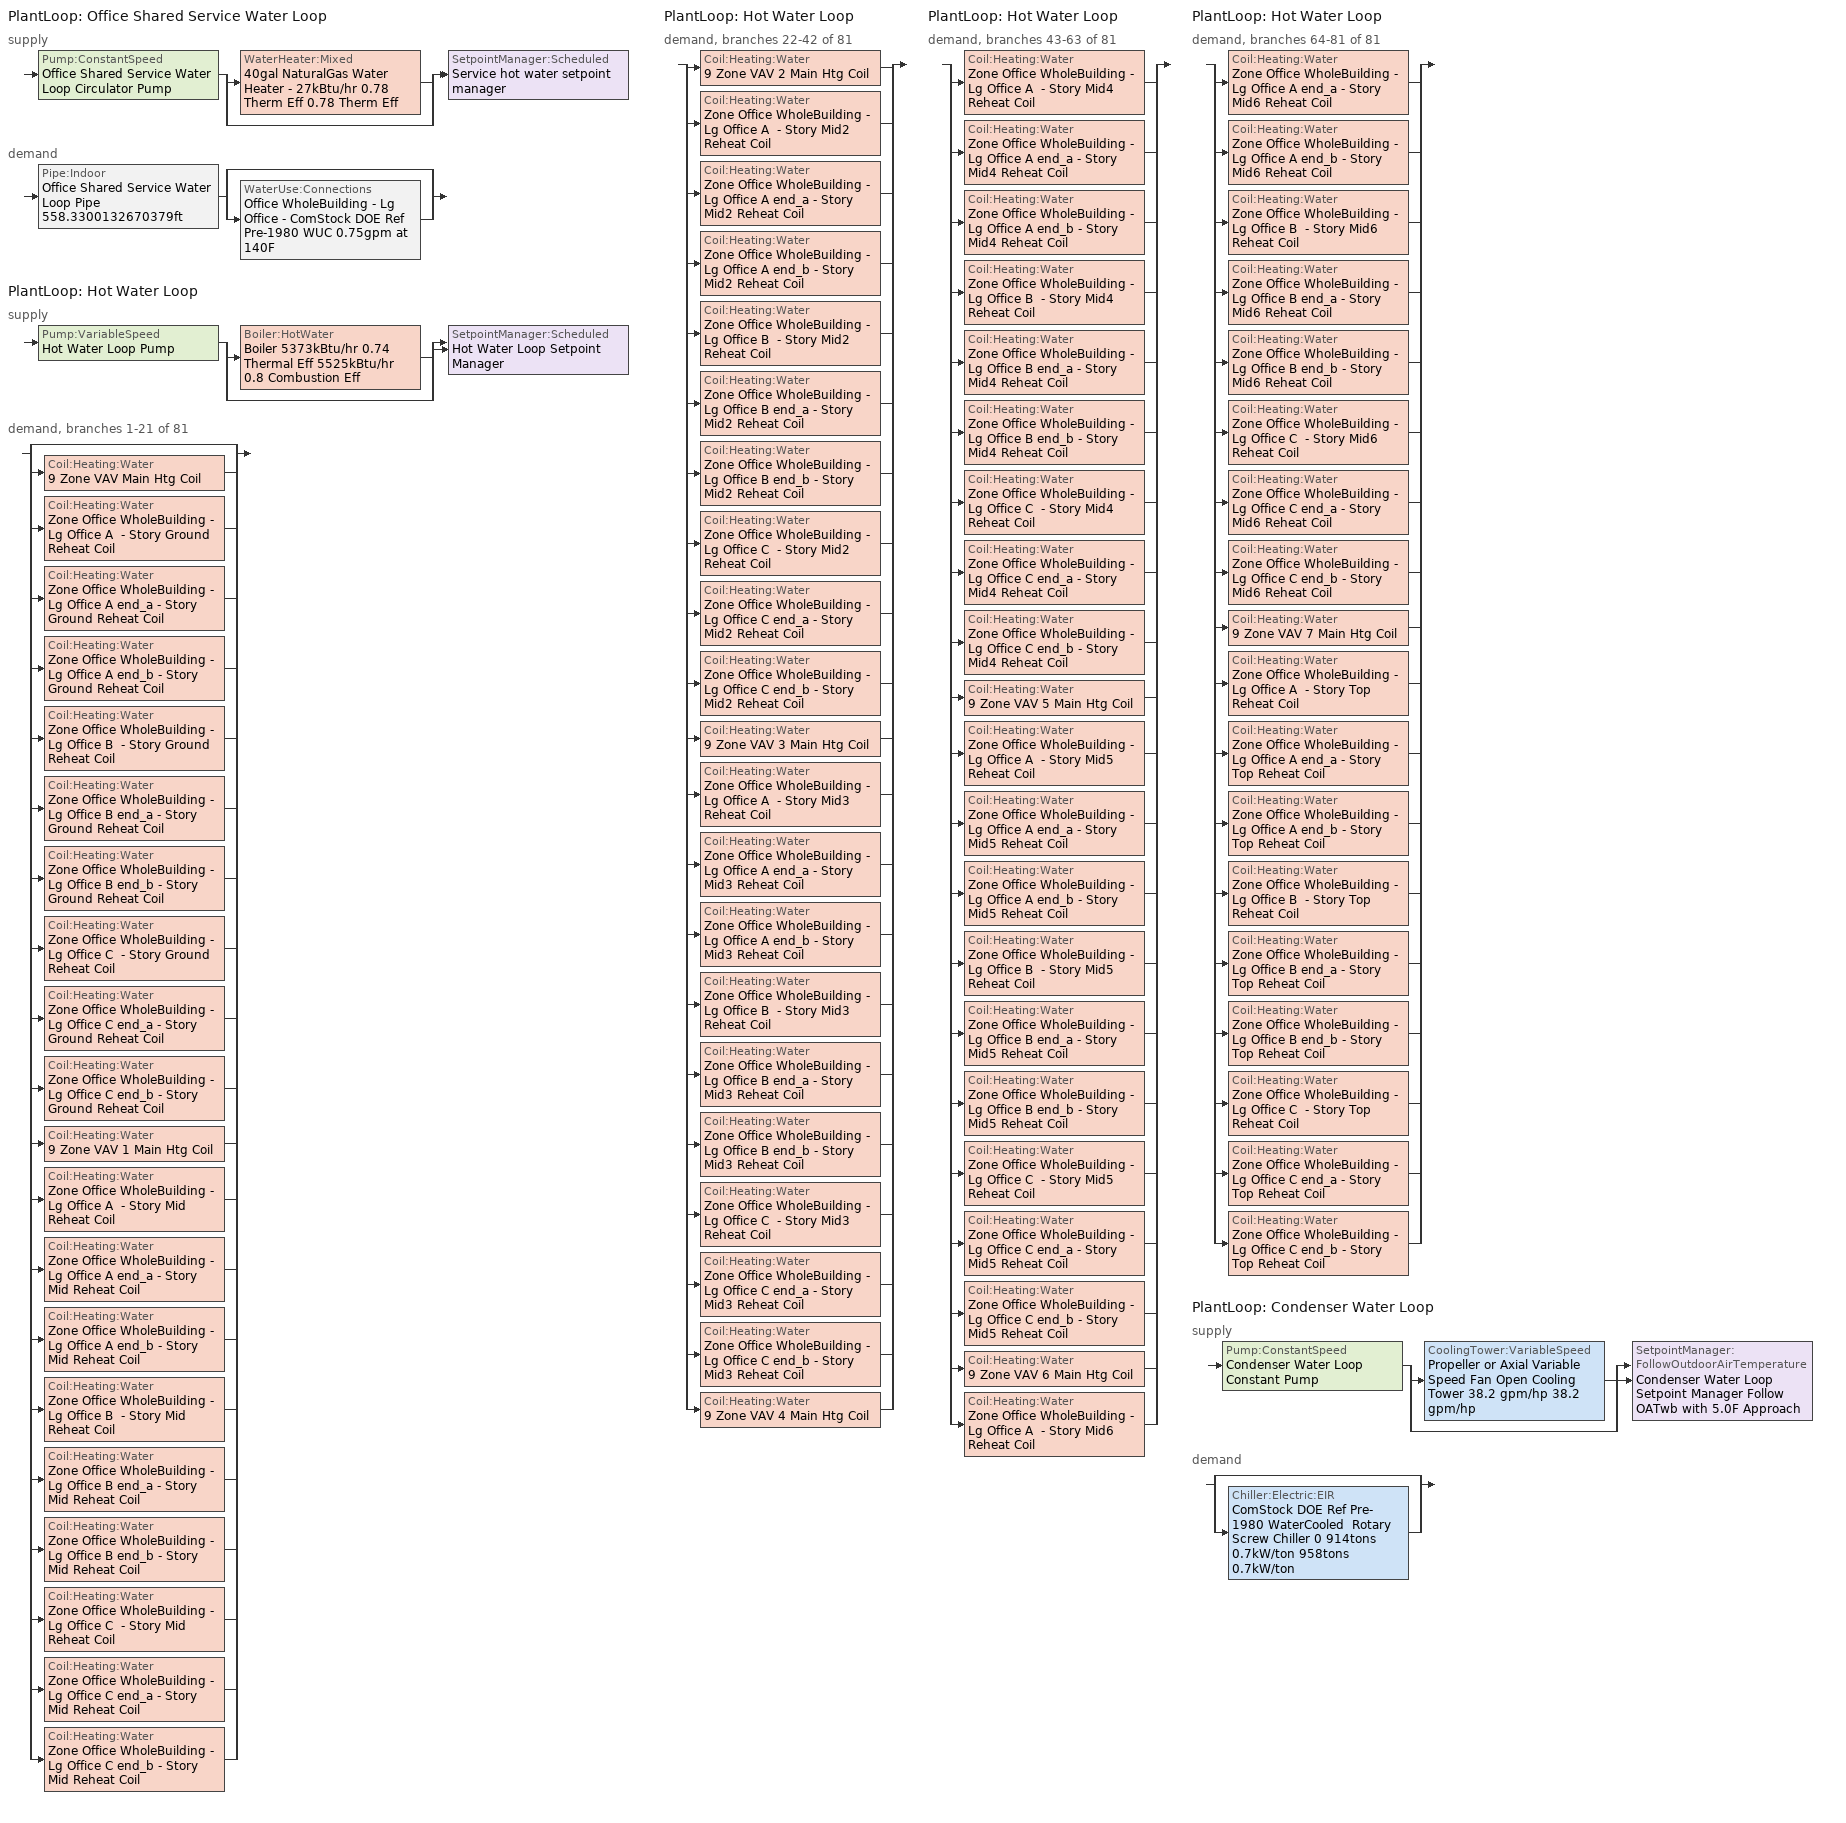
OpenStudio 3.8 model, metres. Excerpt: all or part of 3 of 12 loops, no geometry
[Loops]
PlantLoop 'Office Shared Service Water Loop'
 supply: Pump:ConstantSpeed 'Office Shared Service Water Loop Circulator Pump' > split
  | WaterHeater:Mixed '40gal NaturalGas Water Heater - 27kBtu/hr 0.78 Therm Eff 0.78 Therm Eff'
  | bypass
  join > SetpointManager:Scheduled 'Service hot water setpoint manager'
 demand: Pipe:Indoor 'Office Shared Service Water Loop Pipe 558.3300132670379ft' > split
  | bypass
  | WaterUse:Connections 'Office WholeBuilding - Lg Office - ComStock DOE Ref Pre-1980 WUC 0.75gpm at 140F'
PlantLoop 'Hot Water Loop'
 supply: Pump:VariableSpeed 'Hot Water Loop Pump' > split
  | Boiler:HotWater 'Boiler 5373kBtu/hr 0.74 Thermal Eff 5525kBtu/hr 0.8 Combustion Eff'
  | bypass
  join > SetpointManager:Scheduled 'Hot Water Loop Setpoint Manager'
 demand, branches 1-21 of 81: split
  | bypass
  | Coil:Heating:Water '9 Zone VAV Main Htg Coil'
  | Coil:Heating:Water 'Zone Office WholeBuilding - Lg Office A  - Story Ground Reheat Coil'
  | Coil:Heating:Water 'Zone Office WholeBuilding - Lg Office A end_a - Story Ground Reheat Coil'
  | Coil:Heating:Water 'Zone Office WholeBuilding - Lg Office A end_b - Story Ground Reheat Coil'
  | Coil:Heating:Water 'Zone Office WholeBuilding - Lg Office B  - Story Ground Reheat Coil'
  | Coil:Heating:Water 'Zone Office WholeBuilding - Lg Office B end_a - Story Ground Reheat Coil'
  | Coil:Heating:Water 'Zone Office WholeBuilding - Lg Office B end_b - Story Ground Reheat Coil'
  | Coil:Heating:Water 'Zone Office WholeBuilding - Lg Office C  - Story Ground Reheat Coil'
  | Coil:Heating:Water 'Zone Office WholeBuilding - Lg Office C end_a - Story Ground Reheat Coil'
  | Coil:Heating:Water 'Zone Office WholeBuilding - Lg Office C end_b - Story Ground Reheat Coil'
  | Coil:Heating:Water '9 Zone VAV 1 Main Htg Coil'
  | Coil:Heating:Water 'Zone Office WholeBuilding - Lg Office A  - Story Mid Reheat Coil'
  | Coil:Heating:Water 'Zone Office WholeBuilding - Lg Office A end_a - Story Mid Reheat Coil'
  | Coil:Heating:Water 'Zone Office WholeBuilding - Lg Office A end_b - Story Mid Reheat Coil'
  | Coil:Heating:Water 'Zone Office WholeBuilding - Lg Office B  - Story Mid Reheat Coil'
  | Coil:Heating:Water 'Zone Office WholeBuilding - Lg Office B end_a - Story Mid Reheat Coil'
  | Coil:Heating:Water 'Zone Office WholeBuilding - Lg Office B end_b - Story Mid Reheat Coil'
  | Coil:Heating:Water 'Zone Office WholeBuilding - Lg Office C  - Story Mid Reheat Coil'
  | Coil:Heating:Water 'Zone Office WholeBuilding - Lg Office C end_a - Story Mid Reheat Coil'
  | Coil:Heating:Water 'Zone Office WholeBuilding - Lg Office C end_b - Story Mid Reheat Coil'
PlantLoop 'Hot Water Loop'
 demand, branches 22-42 of 81: split
  | Coil:Heating:Water '9 Zone VAV 2 Main Htg Coil'
  | Coil:Heating:Water 'Zone Office WholeBuilding - Lg Office A  - Story Mid2 Reheat Coil'
  | Coil:Heating:Water 'Zone Office WholeBuilding - Lg Office A end_a - Story Mid2 Reheat Coil'
  | Coil:Heating:Water 'Zone Office WholeBuilding - Lg Office A end_b - Story Mid2 Reheat Coil'
  | Coil:Heating:Water 'Zone Office WholeBuilding - Lg Office B  - Story Mid2 Reheat Coil'
  | Coil:Heating:Water 'Zone Office WholeBuilding - Lg Office B end_a - Story Mid2 Reheat Coil'
  | Coil:Heating:Water 'Zone Office WholeBuilding - Lg Office B end_b - Story Mid2 Reheat Coil'
  | Coil:Heating:Water 'Zone Office WholeBuilding - Lg Office C  - Story Mid2 Reheat Coil'
  | Coil:Heating:Water 'Zone Office WholeBuilding - Lg Office C end_a - Story Mid2 Reheat Coil'
  | Coil:Heating:Water 'Zone Office WholeBuilding - Lg Office C end_b - Story Mid2 Reheat Coil'
  | Coil:Heating:Water '9 Zone VAV 3 Main Htg Coil'
  | Coil:Heating:Water 'Zone Office WholeBuilding - Lg Office A  - Story Mid3 Reheat Coil'
  | Coil:Heating:Water 'Zone Office WholeBuilding - Lg Office A end_a - Story Mid3 Reheat Coil'
  | Coil:Heating:Water 'Zone Office WholeBuilding - Lg Office A end_b - Story Mid3 Reheat Coil'
  | Coil:Heating:Water 'Zone Office WholeBuilding - Lg Office B  - Story Mid3 Reheat Coil'
  | Coil:Heating:Water 'Zone Office WholeBuilding - Lg Office B end_a - Story Mid3 Reheat Coil'
  | Coil:Heating:Water 'Zone Office WholeBuilding - Lg Office B end_b - Story Mid3 Reheat Coil'
  | Coil:Heating:Water 'Zone Office WholeBuilding - Lg Office C  - Story Mid3 Reheat Coil'
  | Coil:Heating:Water 'Zone Office WholeBuilding - Lg Office C end_a - Story Mid3 Reheat Coil'
  | Coil:Heating:Water 'Zone Office WholeBuilding - Lg Office C end_b - Story Mid3 Reheat Coil'
  | Coil:Heating:Water '9 Zone VAV 4 Main Htg Coil'
PlantLoop 'Hot Water Loop'
 demand, branches 43-63 of 81: split
  | Coil:Heating:Water 'Zone Office WholeBuilding - Lg Office A  - Story Mid4 Reheat Coil'
  | Coil:Heating:Water 'Zone Office WholeBuilding - Lg Office A end_a - Story Mid4 Reheat Coil'
  | Coil:Heating:Water 'Zone Office WholeBuilding - Lg Office A end_b - Story Mid4 Reheat Coil'
  | Coil:Heating:Water 'Zone Office WholeBuilding - Lg Office B  - Story Mid4 Reheat Coil'
  | Coil:Heating:Water 'Zone Office WholeBuilding - Lg Office B end_a - Story Mid4 Reheat Coil'
  | Coil:Heating:Water 'Zone Office WholeBuilding - Lg Office B end_b - Story Mid4 Reheat Coil'
  | Coil:Heating:Water 'Zone Office WholeBuilding - Lg Office C  - Story Mid4 Reheat Coil'
  | Coil:Heating:Water 'Zone Office WholeBuilding - Lg Office C end_a - Story Mid4 Reheat Coil'
  | Coil:Heating:Water 'Zone Office WholeBuilding - Lg Office C end_b - Story Mid4 Reheat Coil'
  | Coil:Heating:Water '9 Zone VAV 5 Main Htg Coil'
  | Coil:Heating:Water 'Zone Office WholeBuilding - Lg Office A  - Story Mid5 Reheat Coil'
  | Coil:Heating:Water 'Zone Office WholeBuilding - Lg Office A end_a - Story Mid5 Reheat Coil'
  | Coil:Heating:Water 'Zone Office WholeBuilding - Lg Office A end_b - Story Mid5 Reheat Coil'
  | Coil:Heating:Water 'Zone Office WholeBuilding - Lg Office B  - Story Mid5 Reheat Coil'
  | Coil:Heating:Water 'Zone Office WholeBuilding - Lg Office B end_a - Story Mid5 Reheat Coil'
  | Coil:Heating:Water 'Zone Office WholeBuilding - Lg Office B end_b - Story Mid5 Reheat Coil'
  | Coil:Heating:Water 'Zone Office WholeBuilding - Lg Office C  - Story Mid5 Reheat Coil'
  | Coil:Heating:Water 'Zone Office WholeBuilding - Lg Office C end_a - Story Mid5 Reheat Coil'
  | Coil:Heating:Water 'Zone Office WholeBuilding - Lg Office C end_b - Story Mid5 Reheat Coil'
  | Coil:Heating:Water '9 Zone VAV 6 Main Htg Coil'
  | Coil:Heating:Water 'Zone Office WholeBuilding - Lg Office A  - Story Mid6 Reheat Coil'
PlantLoop 'Hot Water Loop'
 demand, branches 64-81 of 81: split
  | Coil:Heating:Water 'Zone Office WholeBuilding - Lg Office A end_a - Story Mid6 Reheat Coil'
  | Coil:Heating:Water 'Zone Office WholeBuilding - Lg Office A end_b - Story Mid6 Reheat Coil'
  | Coil:Heating:Water 'Zone Office WholeBuilding - Lg Office B  - Story Mid6 Reheat Coil'
  | Coil:Heating:Water 'Zone Office WholeBuilding - Lg Office B end_a - Story Mid6 Reheat Coil'
  | Coil:Heating:Water 'Zone Office WholeBuilding - Lg Office B end_b - Story Mid6 Reheat Coil'
  | Coil:Heating:Water 'Zone Office WholeBuilding - Lg Office C  - Story Mid6 Reheat Coil'
  | Coil:Heating:Water 'Zone Office WholeBuilding - Lg Office C end_a - Story Mid6 Reheat Coil'
  | Coil:Heating:Water 'Zone Office WholeBuilding - Lg Office C end_b - Story Mid6 Reheat Coil'
  | Coil:Heating:Water '9 Zone VAV 7 Main Htg Coil'
  | Coil:Heating:Water 'Zone Office WholeBuilding - Lg Office A  - Story Top Reheat Coil'
  | Coil:Heating:Water 'Zone Office WholeBuilding - Lg Office A end_a - Story Top Reheat Coil'
  | Coil:Heating:Water 'Zone Office WholeBuilding - Lg Office A end_b - Story Top Reheat Coil'
  | Coil:Heating:Water 'Zone Office WholeBuilding - Lg Office B  - Story Top Reheat Coil'
  | Coil:Heating:Water 'Zone Office WholeBuilding - Lg Office B end_a - Story Top Reheat Coil'
  | Coil:Heating:Water 'Zone Office WholeBuilding - Lg Office B end_b - Story Top Reheat Coil'
  | Coil:Heating:Water 'Zone Office WholeBuilding - Lg Office C  - Story Top Reheat Coil'
  | Coil:Heating:Water 'Zone Office WholeBuilding - Lg Office C end_a - Story Top Reheat Coil'
  | Coil:Heating:Water 'Zone Office WholeBuilding - Lg Office C end_b - Story Top Reheat Coil'
PlantLoop 'Condenser Water Loop'
 supply: Pump:ConstantSpeed 'Condenser Water Loop Constant Pump' > split
  | CoolingTower:VariableSpeed 'Propeller or Axial Variable Speed Fan Open Cooling Tower 38.2 gpm/hp 38.2 gpm/hp'
  | bypass
  join > SetpointManager:FollowOutdoorAirTemperature 'Condenser Water Loop Setpoint Manager Follow OATwb with 5.0F Approach'
 demand: split
  | bypass
  | Chiller:Electric:EIR 'ComStock DOE Ref Pre-1980 WaterCooled  Rotary Screw Chiller 0 914tons 0.7kW/ton 958tons 0.7kW/ton'
[SizingPeriod:DesignDay] Barometric Pressure {Pa}=100774; Wind Speed {m/s}=2.9; Wind Direction {deg}=190; Rain Indicator=No; Snow Indicator=No; Day of Month=21; Day Type=SummerDesignDay; Daylight Saving Time Indicator=No; Humidity Condition Type=Wetbulb; Dry-Bulb Temperature Range Modifier Type=DefaultMultipliers; Solar Model Indicator=ASHRAETau
Name | Maximum Dry-Bulb Temperature {C} | Daily Dry-Bulb Temperature Range {deltaC} | Month | Wetbulb or DewPoint at Maximum Dry-Bulb {C} | ASHRAE Clear Sky Optical Depth for Beam Irradiance | ASHRAE Clear Sky Optical Depth for Diffuse Irradiance
Houston Dw Hooks October .4% Condns DB=>MCWB 1 | 32.6 | 12 | 10 | 23.5 | 0.369 | 2.529
Houston Dw Hooks September .4% Condns DB=>MCWB 1 | 38 | 10.8 | 9 | 23.8 | 0.396 | 2.441
[Construction]
Copper pipe 0.75in type L with 0.5in fiberglass batt: Fiberglass batt 0.5in, Copper pipe 0.75in type L
[Material] Roughness=Smooth; Thermal Absorptance=0.9; Solar Absorptance=0.7; Visible Absorptance=0.7
Name | Thickness {m} | Conductivity {W/m-K} | Density {kg/m3} | Specific Heat {J/kg-K}
Copper pipe 0.75in type L | 0.001143 | 386 | 8906.27 | 385.1856
Fiberglass batt 0.5in | 0.0127 | 0.0663448 | 11.2129 | 837.36
[WaterUse:Connections]
Office WholeBuilding - Lg Office - ComStock DOE Ref Pre-1980 WUC 0.75gpm at 140F: Drain Water Heat Exchanger Type=None; Drain Water Heat Exchanger Destination=Plant; Water Use Equipment Name 1=Office WholeBuilding - Lg Office - ComStock DOE Ref Pre-1980 Service Water Use 0.75gpm at 140F
[WaterUse:Equipment:Definition]
Office WholeBuilding - Lg Office - ComStock DOE Ref Pre-1980 Service Water Use Def 0.75gpm: Peak Flow Rate {m3/s}=4.71669e-05; Target Temperature Schedule=Mixed Water At Faucet Temp - 140F; Sensible Fraction Schedule=Fraction Sensible - 0.2; Latent Fraction Schedule=Fraction Latent - 0.05
[WaterUse:Equipment]
Office WholeBuilding - Lg Office - ComStock DOE Ref Pre-1980 Service Water Use 0.75gpm at 140F: Water Use Equipment Definition=Office WholeBuilding - Lg Office - ComStock DOE Ref Pre-1980 Service Water Use Def 0.75gpm; Flow Rate Fraction Schedule=OfficeLarge BLDG_SWH_SCH
[PlantLoop] Glycol Concentration=0; Load Distribution Scheme=Optimal
Name | Maximum Loop Temperature {C} | Minimum Loop Temperature {C} | Maximum Loop Flow Rate {m3/s} | Plant Loop Volume {m3} | Fluid Type
Office Shared Service Water Loop | 60 | 10 | 4.71669e-05 | 0.00566003
Hot Water Loop |  | 10 | 0.0309059 | 3.70871 | Water
Condenser Water Loop | 80 | 5 | 0.165412 | 19.8494
[Sizing:Plant]
Name | Loop Type | Design Loop Exit Temperature {C} | Loop Design Temperature Difference {deltaC} | Sizing Option | Zone Timesteps in Averaging Window | Coincident Sizing Factor Mode
Office Shared Service Water Loop | Heating | 60 | 5 | NonCoincident | 1 | None
Hot Water Loop | Heating | 82.2222 | 11.1111 | NonCoincident | 1 | None
Condenser Water Loop | Condenser | 29.4444 | 5.55556 | Coincident | 6 | GlobalCoolingSizingFactor
[SetpointManager:Scheduled] Control Variable=Temperature
Name | Schedule | Setpoint Node or NodeList
Service hot water setpoint manager | Service Water Loop Temp - 140F | Office Shared Service Water Loop Supply Outlet Node
Hot Water Loop Setpoint Manager | Hot Water Loop Temp - 180F | Hot Water Loop Supply Outlet Node
[Pump:ConstantSpeed] Fraction of Motor Inefficiencies to Fluid Stream=0; Pump Control Type=Intermittent; Design Power Sizing Method=PowerPerFlowPerPressure; Design Electric Power per Unit Flow Rate {W/(m3/s)}=348701.1; Design Shaft Power per Unit Flow Rate per Unit Head {W-s/m3-Pa}=1.28205
Name | Rated Flow Rate {m3/s} | Rated Pump Head {Pa} | Rated Power Consumption {W} | Motor Efficiency
Office Shared Service Water Loop Circulator Pump | 4.71669e-05 | 29890.7 | 2.19091 | 0.825
Condenser Water Loop Constant Pump | 0.165412 | 148557 | 33657.9 | 0.936
[WaterHeater:Mixed]
40gal NaturalGas Water Heater - 27kBtu/hr 0.78 Therm Eff 0.78 Therm Eff: Tank Volume {m3}=0.151416; Setpoint Temperature Schedule=Service Water Loop Temp - 140F; Deadband Temperature Difference {deltaC}=2; Maximum Temperature Limit {C}=60; Heater Control Type=Cycle; Heater Maximum Capacity {W}=7868; Heater Fuel Type=NaturalGas; Heater Thermal Efficiency=0.78; Off Cycle Parasitic Fuel Consumption Rate {W}=0; Off Cycle Parasitic Fuel Type=NaturalGas; Off Cycle Parasitic Heat Fraction to Tank=0; On Cycle Parasitic Fuel Consumption Rate {W}=0; On Cycle Parasitic Fuel Type=NaturalGas; On Cycle Parasitic Heat Fraction to Tank=0; Ambient Temperature Indicator=Schedule; Ambient Temperature Schedule=Water Heater Ambient Temp Schedule - 70.0f; Off Cycle Loss Coefficient to Ambient Temperature {W/K}=5.99799; On Cycle Loss Coefficient to Ambient Temperature {W/K}=5.99799; Use Side Effectiveness=1; Source Side Effectiveness=1; Use Side Design Flow Rate {m3/s}=autosize; Source Side Design Flow Rate {m3/s}=autosize; Indirect Water Heating Recovery Time {hr}=1.5; Source Side Flow Control Mode=IndirectHeatPrimarySetpoint
[WaterHeater:Sizing]
40gal NaturalGas Water Heater - 27kBtu/hr 0.78 Therm Eff 0.78 Therm Eff: Design Mode=PeakDraw; Time Storage Can Meet Peak Draw {hr}=0.538503; Time for Tank Recovery {hr}=0; Nominal Tank Volume for Autosizing Plant Connections {m3}=1
[Pipe:Indoor]
Office Shared Service Water Loop Pipe 558.3300132670379ft: Construction=Copper pipe 0.75in type L with 0.5in fiberglass batt; Environment Type=Schedule; Ambient Temperature Schedule=Office Shared Service Water Loop Piping Air Temp - 70F; Ambient Air Velocity Schedule=Office Shared Service Water Loop Piping Air Velocity - 0.67mph; Pipe Inside Diameter {m}=0.019939; Pipe Length {m}=170.179
[Pump:VariableSpeed]
Hot Water Loop Pump: Rated Flow Rate {m3/s}=0.0309059; Rated Pump Head {Pa}=179344; Rated Power Consumption {W}=7808.95; Motor Efficiency=0.91; Coefficient 1 of the Part Load Performance Curve=0; Coefficient 2 of the Part Load Performance Curve=0.5726; Coefficient 3 of the Part Load Performance Curve=-0.301; Coefficient 4 of the Part Load Performance Curve=0.7347; Pump Control Type=Intermittent; Skin Loss Radiative Fraction=0.5; Design Power Sizing Method=PowerPerFlowPerPressure; Design Electric Power per Unit Flow Rate {W/(m3/s)}=348701.1; Design Shaft Power per Unit Flow Rate per Unit Head {W-s/m3-Pa}=1.28205; Design Minimum Flow Rate Fraction=0
[Boiler:HotWater]
Boiler 5373kBtu/hr 0.74 Thermal Eff 5525kBtu/hr 0.8 Combustion Eff: Fuel Type=NaturalGas; Nominal Capacity {W}=1.41298e+06; Nominal Thermal Efficiency=0.793; Efficiency Curve Temperature Evaluation Variable=LeavingBoiler; Normalized Boiler Efficiency Curve=Boiler Constant Efficiency Curve; Design Water Flow Rate {m3/s}=0.0309059; Minimum Part Load Ratio=0; Maximum Part Load Ratio=1.2; Optimum Part Load Ratio=1; Water Outlet Upper Temperature Limit {C}=95; Boiler Flow Mode=LeavingSetpointModulated; On Cycle Parasitic Electric Load {W}=0; Off Cycle Parasitic Fuel Load {W}=0; Sizing Factor=1
[SetpointManager:FollowOutdoorAirTemperature]
Condenser Water Loop Setpoint Manager Follow OATwb with 5.0F Approach: Control Variable=Temperature; Reference Temperature Type=OutdoorAirWetBulb; Offset Temperature Difference {deltaC}=2.77778; Maximum Setpoint Temperature {C}=29.4444; Minimum Setpoint Temperature {C}=21.1111; Setpoint Node or NodeList=Condenser Water Loop Supply Outlet Node
[CoolingTower:VariableSpeed]
Propeller or Axial Variable Speed Fan Open Cooling Tower 38.2 gpm/hp 38.2 gpm/hp: Model Type=CoolToolsCrossFlow; Design Inlet Air Wet-Bulb Temperature {C}=26.6667; Design Approach Temperature {deltaC}=2.77778; Design Range Temperature {deltaC}=5.55556; Design Water Flow Rate {m3/s}=0.165412; Design Air Flow Rate {m3/s}=156.218; Design Fan Power {W}=59039.9; Fan Power Ratio Function of Air Flow Rate Ratio Curve=VSD-TWR-FAN-FPLR; Minimum Air Flow Rate Ratio=0.2; Fraction of Tower Capacity in Free Convection Regime=0.125; Basin Heater Capacity {W/K}=0; Basin Heater Setpoint Temperature {C}=2; Evaporation Loss Mode=SaturatedExit; Evaporation Loss Factor {percent/K}=0.2; Drift Loss Percent {percent}=0.008; Blowdown Calculation Mode=ConcentrationRatio; Blowdown Concentration Ratio=3; Number of Cells=1; Sizing Factor=1
[Chiller:Electric:EIR]
ComStock DOE Ref Pre-1980 WaterCooled  Rotary Screw Chiller 0 914tons 0.7kW/ton 958tons 0.7kW/ton: Reference Capacity {W}=2.8014e+06; Reference COP {W/W}=5.20266; Reference Leaving Chilled Water Temperature {C}=6.66667; Reference Entering Condenser Fluid Temperature {C}=35; Reference Chilled Water Flow Rate {m3/s}=0.118942; Reference Condenser Fluid Flow Rate {m3/s}=0.143836; Cooling Capacity Function of Temperature Curve=ChlrWtrPosDispPathAAllQRatio_fTchwsTcwsSI; Electric Input to Cooling Output Ratio Function of Temperature Curve=ChlrWtrPosDispPathAAllEIRRatio_fTchwsTcwsSI; Electric Input to Cooling Output Ratio Function of Part Load Ratio Curve=ChlrWtrPosDispPathAAllEIRRatio_fQRatio; Minimum Part Load Ratio=0.15; Maximum Part Load Ratio=1; Optimum Part Load Ratio=1; Minimum Unloading Ratio=0.25; Condenser Type=WaterCooled; Leaving Chilled Water Lower Temperature Limit {C}=2.22222; Chiller Flow Mode=ConstantFlow; Design Heat Recovery Water Flow Rate {m3/s}=Autosize; Sizing Factor=1; Basin Heater Capacity {W/K}=0; Basin Heater Setpoint Temperature {C}=10; Condenser Heat Recovery Relative Capacity Fraction=1
[Coil:Heating:Water] Availability Schedule=Always On Discrete; Rated Inlet Water Temperature {C}=82.2222; Rated Outlet Water Temperature {C}=71.1111
Name | U-Factor Times Area Value {W/K} | Maximum Water Flow Rate {m3/s} | Rated Capacity {W} | Rated Inlet Air Temperature {C} | Rated Outlet Air Temperature {C}
9 Zone VAV Main Htg Coil | 130.164 | 0.00018267 | 8351.45 | 7.22222 | 12.7778
Zone Office WholeBuilding - Lg Office A  - Story Ground Reheat Coil | 933.229 | 0.0010203 | 46647 | 12.7778 | 40
Zone Office WholeBuilding - Lg Office A end_a - Story Ground Reheat Coil | 55.5937 | 5.85598e-05 | 2677.29 | 12.7778 | 40
Zone Office WholeBuilding - Lg Office A end_b - Story Ground Reheat Coil | 55.3323 | 5.82845e-05 | 2664.7 | 12.7778 | 40
Zone Office WholeBuilding - Lg Office B  - Story Ground Reheat Coil | 439.749 | 0.00052916 | 24192.6 | 12.7778 | 40
Zone Office WholeBuilding - Lg Office B end_a - Story Ground Reheat Coil | 112.527 | 0.000124189 | 5677.76 | 12.7778 | 40
Zone Office WholeBuilding - Lg Office B end_b - Story Ground Reheat Coil | 105.524 | 0.000111154 | 5081.84 | 12.7778 | 40
Zone Office WholeBuilding - Lg Office C  - Story Ground Reheat Coil | 895 | 0.000951524 | 43502.5 | 12.7778 | 40
Zone Office WholeBuilding - Lg Office C end_a - Story Ground Reheat Coil | 55.3418 | 5.83118e-05 | 2665.95 | 12.7778 | 40
Zone Office WholeBuilding - Lg Office C end_b - Story Ground Reheat Coil | 55.07 | 5.80082e-05 | 2652.06 | 12.7778 | 40
9 Zone VAV 1 Main Htg Coil | 83.4919 | 0.000116875 | 5343.39 | 7.22222 | 12.7778
Zone Office WholeBuilding - Lg Office A  - Story Mid Reheat Coil | 1019.98 | 0.0011339 | 51840.7 | 12.7778 | 40
Zone Office WholeBuilding - Lg Office A end_a - Story Mid Reheat Coil | 59.5549 | 6.323e-05 | 2890.8 | 12.7778 | 40
Zone Office WholeBuilding - Lg Office A end_b - Story Mid Reheat Coil | 58.9401 | 6.20848e-05 | 2838.44 | 12.7778 | 40
Zone Office WholeBuilding - Lg Office B  - Story Mid Reheat Coil | 456.054 | 0.00054782 | 25045.7 | 12.7778 | 40
Zone Office WholeBuilding - Lg Office B end_a - Story Mid Reheat Coil | 123.63 | 0.000138629 | 6337.96 | 12.7778 | 40
Zone Office WholeBuilding - Lg Office B end_b - Story Mid Reheat Coil | 111.984 | 0.000118339 | 5410.3 | 12.7778 | 40
Zone Office WholeBuilding - Lg Office C  - Story Mid Reheat Coil | 967.851 | 0.00104984 | 47997.5 | 12.7778 | 40
Zone Office WholeBuilding - Lg Office C end_a - Story Mid Reheat Coil | 60.119 | 6.48088e-05 | 2962.98 | 12.7778 | 40
Zone Office WholeBuilding - Lg Office C end_b - Story Mid Reheat Coil | 58.6516 | 6.17809e-05 | 2824.55 | 12.7778 | 40
9 Zone VAV 2 Main Htg Coil | 85.1359 | 0.000119187 | 5449.07 | 7.22222 | 12.7778
Zone Office WholeBuilding - Lg Office A  - Story Mid2 Reheat Coil | 1023.01 | 0.00113544 | 51910.9 | 12.7778 | 40
Zone Office WholeBuilding - Lg Office A end_a - Story Mid2 Reheat Coil | 59.8286 | 6.3381e-05 | 2897.7 | 12.7778 | 40
Zone Office WholeBuilding - Lg Office A end_b - Story Mid2 Reheat Coil | 59.3222 | 6.24873e-05 | 2856.84 | 12.7778 | 40
Zone Office WholeBuilding - Lg Office B  - Story Mid2 Reheat Coil | 456.632 | 0.000548438 | 25073.9 | 12.7778 | 40
Zone Office WholeBuilding - Lg Office B end_a - Story Mid2 Reheat Coil | 123.901 | 0.000138713 | 6341.77 | 12.7778 | 40
Zone Office WholeBuilding - Lg Office B end_b - Story Mid2 Reheat Coil | 112.589 | 0.000118705 | 5427.07 | 12.7778 | 40
Zone Office WholeBuilding - Lg Office C  - Story Mid2 Reheat Coil | 972.466 | 0.0010532 | 48151.2 | 12.7778 | 40
Zone Office WholeBuilding - Lg Office C end_a - Story Mid2 Reheat Coil | 60.3771 | 6.49576e-05 | 2969.79 | 12.7778 | 40
Zone Office WholeBuilding - Lg Office C end_b - Story Mid2 Reheat Coil | 59.0451 | 6.21954e-05 | 2843.5 | 12.7778 | 40
9 Zone VAV 3 Main Htg Coil | 86.3516 | 0.000120896 | 5527.23 | 7.22222 | 12.7778
Zone Office WholeBuilding - Lg Office A  - Story Mid3 Reheat Coil | 1025.34 | 0.00113662 | 51965 | 12.7778 | 40
Zone Office WholeBuilding - Lg Office A end_a - Story Mid3 Reheat Coil | 60.0384 | 6.34964e-05 | 2902.98 | 12.7778 | 40
Zone Office WholeBuilding - Lg Office A end_b - Story Mid3 Reheat Coil | 59.62 | 6.2801e-05 | 2871.19 | 12.7778 | 40
Zone Office WholeBuilding - Lg Office B  - Story Mid3 Reheat Coil | 457.081 | 0.000548919 | 25095.9 | 12.7778 | 40
Zone Office WholeBuilding - Lg Office B end_a - Story Mid3 Reheat Coil | 124.123 | 0.000138796 | 6345.6 | 12.7778 | 40
Zone Office WholeBuilding - Lg Office B end_b - Story Mid3 Reheat Coil | 113.141 | 0.000119178 | 5448.68 | 12.7778 | 40
Zone Office WholeBuilding - Lg Office C  - Story Mid3 Reheat Coil | 976.311 | 0.001056 | 48279 | 12.7778 | 40
Zone Office WholeBuilding - Lg Office C end_a - Story Mid3 Reheat Coil | 60.5828 | 6.50794e-05 | 2975.35 | 12.7778 | 40
Zone Office WholeBuilding - Lg Office C end_b - Story Mid3 Reheat Coil | 59.3601 | 6.25272e-05 | 2858.67 | 12.7778 | 40
9 Zone VAV 4 Main Htg Coil | 87.3452 | 0.000122294 | 5591.11 | 7.22222 | 12.7778
Zone Office WholeBuilding - Lg Office A  - Story Mid4 Reheat Coil | 1027.31 | 0.00113764 | 52011.6 | 12.7778 | 40
Zone Office WholeBuilding - Lg Office A end_a - Story Mid4 Reheat Coil | 60.2149 | 6.3594e-05 | 2907.44 | 12.7778 | 40
Zone Office WholeBuilding - Lg Office A end_b - Story Mid4 Reheat Coil | 59.8717 | 6.30661e-05 | 2883.31 | 12.7778 | 40
Zone Office WholeBuilding - Lg Office B  - Story Mid4 Reheat Coil | 457.46 | 0.000549325 | 25114.5 | 12.7778 | 40
Zone Office WholeBuilding - Lg Office B end_a - Story Mid4 Reheat Coil | 124.35 | 0.000138929 | 6351.65 | 12.7778 | 40
Zone Office WholeBuilding - Lg Office B end_b - Story Mid4 Reheat Coil | 113.671 | 0.000119736 | 5474.19 | 12.7778 | 40
Zone Office WholeBuilding - Lg Office C  - Story Mid4 Reheat Coil | 979.648 | 0.00105845 | 48391 | 12.7778 | 40
Zone Office WholeBuilding - Lg Office C end_a - Story Mid4 Reheat Coil | 60.7597 | 6.51859e-05 | 2980.22 | 12.7778 | 40
Zone Office WholeBuilding - Lg Office C end_b - Story Mid4 Reheat Coil | 59.63 | 6.28115e-05 | 2871.67 | 12.7778 | 40
9 Zone VAV 5 Main Htg Coil | 88.1969 | 0.000123491 | 5645.88 | 7.22222 | 12.7778
Zone Office WholeBuilding - Lg Office A  - Story Mid5 Reheat Coil | 1029.05 | 0.00113855 | 52053.1 | 12.7778 | 40
Zone Office WholeBuilding - Lg Office A end_a - Story Mid5 Reheat Coil | 60.3703 | 6.36804e-05 | 2911.39 | 12.7778 | 40
Zone Office WholeBuilding - Lg Office A end_b - Story Mid5 Reheat Coil | 60.0937 | 6.32999e-05 | 2894 | 12.7778 | 40
Zone Office WholeBuilding - Lg Office B  - Story Mid5 Reheat Coil | 457.794 | 0.000549682 | 25130.8 | 12.7778 | 40
Zone Office WholeBuilding - Lg Office B end_a - Story Mid5 Reheat Coil | 124.551 | 0.000139048 | 6357.11 | 12.7778 | 40
Zone Office WholeBuilding - Lg Office B end_b - Story Mid5 Reheat Coil | 114.142 | 0.000120232 | 5496.86 | 12.7778 | 40
Zone Office WholeBuilding - Lg Office C  - Story Mid5 Reheat Coil | 982.643 | 0.00106066 | 48492.3 | 12.7778 | 40
Zone Office WholeBuilding - Lg Office C end_a - Story Mid5 Reheat Coil | 60.9176 | 6.52824e-05 | 2984.63 | 12.7778 | 40
Zone Office WholeBuilding - Lg Office C end_b - Story Mid5 Reheat Coil | 59.8702 | 6.30645e-05 | 2883.23 | 12.7778 | 40
9 Zone VAV 6 Main Htg Coil | 88.9511 | 0.000124552 | 5694.38 | 7.22222 | 12.7778
Zone Office WholeBuilding - Lg Office A  - Story Mid6 Reheat Coil | 1030.65 | 0.00113941 | 52092.3 | 12.7778 | 40
Zone Office WholeBuilding - Lg Office A end_a - Story Mid6 Reheat Coil | 60.5112 | 6.37592e-05 | 2914.99 | 12.7778 | 40
Zone Office WholeBuilding - Lg Office A end_b - Story Mid6 Reheat Coil | 60.2945 | 6.35115e-05 | 2903.67 | 12.7778 | 40
Zone Office WholeBuilding - Lg Office B  - Story Mid6 Reheat Coil | 458.095 | 0.000550004 | 25145.5 | 12.7778 | 40
Zone Office WholeBuilding - Lg Office B end_a - Story Mid6 Reheat Coil | 124.734 | 0.000139159 | 6362.18 | 12.7778 | 40
Zone Office WholeBuilding - Lg Office B end_b - Story Mid6 Reheat Coil | 114.57 | 0.000120683 | 5517.48 | 12.7778 | 40
Zone Office WholeBuilding - Lg Office C  - Story Mid6 Reheat Coil | 985.388 | 0.0010627 | 48585.3 | 12.7778 | 40
Zone Office WholeBuilding - Lg Office C end_a - Story Mid6 Reheat Coil | 61.0622 | 6.53716e-05 | 2988.71 | 12.7778 | 40
Zone Office WholeBuilding - Lg Office C end_b - Story Mid6 Reheat Coil | 60.0887 | 6.32947e-05 | 2893.76 | 12.7778 | 40
9 Zone VAV 7 Main Htg Coil | 1470.69 | 0.00216686 | 99066.1 | 7.22222 | 12.7778
Zone Office WholeBuilding - Lg Office A  - Story Top Reheat Coil | 1373.91 | 0.00148874 | 68063.5 | 12.7778 | 40
Zone Office WholeBuilding - Lg Office A end_a - Story Top Reheat Coil | 71.2371 | 7.50379e-05 | 3430.64 | 12.7778 | 40
Zone Office WholeBuilding - Lg Office A end_b - Story Top Reheat Coil | 71.0551 | 7.48462e-05 | 3421.88 | 12.7778 | 40
Zone Office WholeBuilding - Lg Office B  - Story Top Reheat Coil | 1645.45 | 0.00178391 | 81558.4 | 12.7778 | 40
Zone Office WholeBuilding - Lg Office B end_a - Story Top Reheat Coil | 164.956 | 0.000181266 | 8287.26 | 12.7778 | 40
Zone Office WholeBuilding - Lg Office B end_b - Story Top Reheat Coil | 156.689 | 0.000165049 | 7545.85 | 12.7778 | 40
Zone Office WholeBuilding - Lg Office C  - Story Top Reheat Coil | 1334.27 | 0.00140813 | 64378.2 | 12.7778 | 40
Zone Office WholeBuilding - Lg Office C end_a - Story Top Reheat Coil | 71.7071 | 7.64703e-05 | 3496.13 | 12.7778 | 40
Zone Office WholeBuilding - Lg Office C end_b - Story Top Reheat Coil | 70.8726 | 7.4654e-05 | 3413.09 | 12.7778 | 40
[Controller:WaterCoil] Action=Normal; Controller Convergence Tolerance {deltaC}=0.0001; Minimum Actuated Flow {m3/s}=0
Name | Water Coil | Maximum Actuated Flow {m3/s}
9 Zone VAV Main Htg Coil Controller | 9 Zone VAV Main Htg Coil | 0.00018267
Zone Office WholeBuilding - Lg Office A  - Story Ground Reheat Coil Controller | Zone Office WholeBuilding - Lg Office A  - Story Ground Reheat Coil
Zone Office WholeBuilding - Lg Office A end_a - Story Ground Reheat Coil Controller | Zone Office WholeBuilding - Lg Office A end_a - Story Ground Reheat Coil
Zone Office WholeBuilding - Lg Office A end_b - Story Ground Reheat Coil Controller | Zone Office WholeBuilding - Lg Office A end_b - Story Ground Reheat Coil
Zone Office WholeBuilding - Lg Office B  - Story Ground Reheat Coil Controller | Zone Office WholeBuilding - Lg Office B  - Story Ground Reheat Coil
Zone Office WholeBuilding - Lg Office B end_a - Story Ground Reheat Coil Controller | Zone Office WholeBuilding - Lg Office B end_a - Story Ground Reheat Coil
Zone Office WholeBuilding - Lg Office B end_b - Story Ground Reheat Coil Controller | Zone Office WholeBuilding - Lg Office B end_b - Story Ground Reheat Coil
Zone Office WholeBuilding - Lg Office C  - Story Ground Reheat Coil Controller | Zone Office WholeBuilding - Lg Office C  - Story Ground Reheat Coil
Zone Office WholeBuilding - Lg Office C end_a - Story Ground Reheat Coil Controller | Zone Office WholeBuilding - Lg Office C end_a - Story Ground Reheat Coil
Zone Office WholeBuilding - Lg Office C end_b - Story Ground Reheat Coil Controller | Zone Office WholeBuilding - Lg Office C end_b - Story Ground Reheat Coil
9 Zone VAV 1 Main Htg Coil Controller | 9 Zone VAV 1 Main Htg Coil | 0.000116875
Zone Office WholeBuilding - Lg Office A  - Story Mid Reheat Coil Controller | Zone Office WholeBuilding - Lg Office A  - Story Mid Reheat Coil
Zone Office WholeBuilding - Lg Office A end_a - Story Mid Reheat Coil Controller | Zone Office WholeBuilding - Lg Office A end_a - Story Mid Reheat Coil
Zone Office WholeBuilding - Lg Office A end_b - Story Mid Reheat Coil Controller | Zone Office WholeBuilding - Lg Office A end_b - Story Mid Reheat Coil
Zone Office WholeBuilding - Lg Office B  - Story Mid Reheat Coil Controller | Zone Office WholeBuilding - Lg Office B  - Story Mid Reheat Coil
Zone Office WholeBuilding - Lg Office B end_a - Story Mid Reheat Coil Controller | Zone Office WholeBuilding - Lg Office B end_a - Story Mid Reheat Coil
Zone Office WholeBuilding - Lg Office B end_b - Story Mid Reheat Coil Controller | Zone Office WholeBuilding - Lg Office B end_b - Story Mid Reheat Coil
Zone Office WholeBuilding - Lg Office C  - Story Mid Reheat Coil Controller | Zone Office WholeBuilding - Lg Office C  - Story Mid Reheat Coil
Zone Office WholeBuilding - Lg Office C end_a - Story Mid Reheat Coil Controller | Zone Office WholeBuilding - Lg Office C end_a - Story Mid Reheat Coil
Zone Office WholeBuilding - Lg Office C end_b - Story Mid Reheat Coil Controller | Zone Office WholeBuilding - Lg Office C end_b - Story Mid Reheat Coil
9 Zone VAV 2 Main Htg Coil Controller | 9 Zone VAV 2 Main Htg Coil | 0.000119187
Zone Office WholeBuilding - Lg Office A  - Story Mid2 Reheat Coil Controller | Zone Office WholeBuilding - Lg Office A  - Story Mid2 Reheat Coil
Zone Office WholeBuilding - Lg Office A end_a - Story Mid2 Reheat Coil Controller | Zone Office WholeBuilding - Lg Office A end_a - Story Mid2 Reheat Coil
Zone Office WholeBuilding - Lg Office A end_b - Story Mid2 Reheat Coil Controller | Zone Office WholeBuilding - Lg Office A end_b - Story Mid2 Reheat Coil
Zone Office WholeBuilding - Lg Office B  - Story Mid2 Reheat Coil Controller | Zone Office WholeBuilding - Lg Office B  - Story Mid2 Reheat Coil
Zone Office WholeBuilding - Lg Office B end_a - Story Mid2 Reheat Coil Controller | Zone Office WholeBuilding - Lg Office B end_a - Story Mid2 Reheat Coil
Zone Office WholeBuilding - Lg Office B end_b - Story Mid2 Reheat Coil Controller | Zone Office WholeBuilding - Lg Office B end_b - Story Mid2 Reheat Coil
Zone Office WholeBuilding - Lg Office C  - Story Mid2 Reheat Coil Controller | Zone Office WholeBuilding - Lg Office C  - Story Mid2 Reheat Coil
Zone Office WholeBuilding - Lg Office C end_a - Story Mid2 Reheat Coil Controller | Zone Office WholeBuilding - Lg Office C end_a - Story Mid2 Reheat Coil
Zone Office WholeBuilding - Lg Office C end_b - Story Mid2 Reheat Coil Controller | Zone Office WholeBuilding - Lg Office C end_b - Story Mid2 Reheat Coil
9 Zone VAV 3 Main Htg Coil Controller | 9 Zone VAV 3 Main Htg Coil | 0.000120896
Zone Office WholeBuilding - Lg Office A  - Story Mid3 Reheat Coil Controller | Zone Office WholeBuilding - Lg Office A  - Story Mid3 Reheat Coil
Zone Office WholeBuilding - Lg Office A end_a - Story Mid3 Reheat Coil Controller | Zone Office WholeBuilding - Lg Office A end_a - Story Mid3 Reheat Coil
Zone Office WholeBuilding - Lg Office A end_b - Story Mid3 Reheat Coil Controller | Zone Office WholeBuilding - Lg Office A end_b - Story Mid3 Reheat Coil
Zone Office WholeBuilding - Lg Office B  - Story Mid3 Reheat Coil Controller | Zone Office WholeBuilding - Lg Office B  - Story Mid3 Reheat Coil
Zone Office WholeBuilding - Lg Office B end_a - Story Mid3 Reheat Coil Controller | Zone Office WholeBuilding - Lg Office B end_a - Story Mid3 Reheat Coil
Zone Office WholeBuilding - Lg Office B end_b - Story Mid3 Reheat Coil Controller | Zone Office WholeBuilding - Lg Office B end_b - Story Mid3 Reheat Coil
Zone Office WholeBuilding - Lg Office C  - Story Mid3 Reheat Coil Controller | Zone Office WholeBuilding - Lg Office C  - Story Mid3 Reheat Coil
Zone Office WholeBuilding - Lg Office C end_a - Story Mid3 Reheat Coil Controller | Zone Office WholeBuilding - Lg Office C end_a - Story Mid3 Reheat Coil
Zone Office WholeBuilding - Lg Office C end_b - Story Mid3 Reheat Coil Controller | Zone Office WholeBuilding - Lg Office C end_b - Story Mid3 Reheat Coil
9 Zone VAV 4 Main Htg Coil Controller | 9 Zone VAV 4 Main Htg Coil | 0.000122294
Zone Office WholeBuilding - Lg Office A  - Story Mid4 Reheat Coil Controller | Zone Office WholeBuilding - Lg Office A  - Story Mid4 Reheat Coil
Zone Office WholeBuilding - Lg Office A end_a - Story Mid4 Reheat Coil Controller | Zone Office WholeBuilding - Lg Office A end_a - Story Mid4 Reheat Coil
Zone Office WholeBuilding - Lg Office A end_b - Story Mid4 Reheat Coil Controller | Zone Office WholeBuilding - Lg Office A end_b - Story Mid4 Reheat Coil
Zone Office WholeBuilding - Lg Office B  - Story Mid4 Reheat Coil Controller | Zone Office WholeBuilding - Lg Office B  - Story Mid4 Reheat Coil
Zone Office WholeBuilding - Lg Office B end_a - Story Mid4 Reheat Coil Controller | Zone Office WholeBuilding - Lg Office B end_a - Story Mid4 Reheat Coil
Zone Office WholeBuilding - Lg Office B end_b - Story Mid4 Reheat Coil Controller | Zone Office WholeBuilding - Lg Office B end_b - Story Mid4 Reheat Coil
Zone Office WholeBuilding - Lg Office C  - Story Mid4 Reheat Coil Controller | Zone Office WholeBuilding - Lg Office C  - Story Mid4 Reheat Coil
Zone Office WholeBuilding - Lg Office C end_a - Story Mid4 Reheat Coil Controller | Zone Office WholeBuilding - Lg Office C end_a - Story Mid4 Reheat Coil
Zone Office WholeBuilding - Lg Office C end_b - Story Mid4 Reheat Coil Controller | Zone Office WholeBuilding - Lg Office C end_b - Story Mid4 Reheat Coil
9 Zone VAV 5 Main Htg Coil Controller | 9 Zone VAV 5 Main Htg Coil | 0.000123491
Zone Office WholeBuilding - Lg Office A  - Story Mid5 Reheat Coil Controller | Zone Office WholeBuilding - Lg Office A  - Story Mid5 Reheat Coil
Zone Office WholeBuilding - Lg Office A end_a - Story Mid5 Reheat Coil Controller | Zone Office WholeBuilding - Lg Office A end_a - Story Mid5 Reheat Coil
Zone Office WholeBuilding - Lg Office A end_b - Story Mid5 Reheat Coil Controller | Zone Office WholeBuilding - Lg Office A end_b - Story Mid5 Reheat Coil
Zone Office WholeBuilding - Lg Office B  - Story Mid5 Reheat Coil Controller | Zone Office WholeBuilding - Lg Office B  - Story Mid5 Reheat Coil
Zone Office WholeBuilding - Lg Office B end_a - Story Mid5 Reheat Coil Controller | Zone Office WholeBuilding - Lg Office B end_a - Story Mid5 Reheat Coil
Zone Office WholeBuilding - Lg Office B end_b - Story Mid5 Reheat Coil Controller | Zone Office WholeBuilding - Lg Office B end_b - Story Mid5 Reheat Coil
Zone Office WholeBuilding - Lg Office C  - Story Mid5 Reheat Coil Controller | Zone Office WholeBuilding - Lg Office C  - Story Mid5 Reheat Coil
Zone Office WholeBuilding - Lg Office C end_a - Story Mid5 Reheat Coil Controller | Zone Office WholeBuilding - Lg Office C end_a - Story Mid5 Reheat Coil
Zone Office WholeBuilding - Lg Office C end_b - Story Mid5 Reheat Coil Controller | Zone Office WholeBuilding - Lg Office C end_b - Story Mid5 Reheat Coil
9 Zone VAV 6 Main Htg Coil Controller | 9 Zone VAV 6 Main Htg Coil | 0.000124552
Zone Office WholeBuilding - Lg Office A  - Story Mid6 Reheat Coil Controller | Zone Office WholeBuilding - Lg Office A  - Story Mid6 Reheat Coil
Zone Office WholeBuilding - Lg Office A end_a - Story Mid6 Reheat Coil Controller | Zone Office WholeBuilding - Lg Office A end_a - Story Mid6 Reheat Coil
Zone Office WholeBuilding - Lg Office A end_b - Story Mid6 Reheat Coil Controller | Zone Office WholeBuilding - Lg Office A end_b - Story Mid6 Reheat Coil
Zone Office WholeBuilding - Lg Office B  - Story Mid6 Reheat Coil Controller | Zone Office WholeBuilding - Lg Office B  - Story Mid6 Reheat Coil
Zone Office WholeBuilding - Lg Office B end_a - Story Mid6 Reheat Coil Controller | Zone Office WholeBuilding - Lg Office B end_a - Story Mid6 Reheat Coil
Zone Office WholeBuilding - Lg Office B end_b - Story Mid6 Reheat Coil Controller | Zone Office WholeBuilding - Lg Office B end_b - Story Mid6 Reheat Coil
Zone Office WholeBuilding - Lg Office C  - Story Mid6 Reheat Coil Controller | Zone Office WholeBuilding - Lg Office C  - Story Mid6 Reheat Coil
Zone Office WholeBuilding - Lg Office C end_a - Story Mid6 Reheat Coil Controller | Zone Office WholeBuilding - Lg Office C end_a - Story Mid6 Reheat Coil
Zone Office WholeBuilding - Lg Office C end_b - Story Mid6 Reheat Coil Controller | Zone Office WholeBuilding - Lg Office C end_b - Story Mid6 Reheat Coil
9 Zone VAV 7 Main Htg Coil Controller | 9 Zone VAV 7 Main Htg Coil | 0.00216686
Zone Office WholeBuilding - Lg Office A  - Story Top Reheat Coil Controller | Zone Office WholeBuilding - Lg Office A  - Story Top Reheat Coil
Zone Office WholeBuilding - Lg Office A end_a - Story Top Reheat Coil Controller | Zone Office WholeBuilding - Lg Office A end_a - Story Top Reheat Coil
Zone Office WholeBuilding - Lg Office A end_b - Story Top Reheat Coil Controller | Zone Office WholeBuilding - Lg Office A end_b - Story Top Reheat Coil
Zone Office WholeBuilding - Lg Office B  - Story Top Reheat Coil Controller | Zone Office WholeBuilding - Lg Office B  - Story Top Reheat Coil
Zone Office WholeBuilding - Lg Office B end_a - Story Top Reheat Coil Controller | Zone Office WholeBuilding - Lg Office B end_a - Story Top Reheat Coil
Zone Office WholeBuilding - Lg Office B end_b - Story Top Reheat Coil Controller | Zone Office WholeBuilding - Lg Office B end_b - Story Top Reheat Coil
Zone Office WholeBuilding - Lg Office C  - Story Top Reheat Coil Controller | Zone Office WholeBuilding - Lg Office C  - Story Top Reheat Coil
Zone Office WholeBuilding - Lg Office C end_a - Story Top Reheat Coil Controller | Zone Office WholeBuilding - Lg Office C end_a - Story Top Reheat Coil
Zone Office WholeBuilding - Lg Office C end_b - Story Top Reheat Coil Controller | Zone Office WholeBuilding - Lg Office C end_b - Story Top Reheat Coil
[AvailabilityManager:NightCycle] Applicability Schedule=Always On Discrete; Control Type=CycleOnAny; Thermostat Tolerance {deltaC}=1; Cycling Run Time {s}=1800
Availability Manager Night Cycle 1; Availability Manager Night Cycle 2; Availability Manager Night Cycle 3; Availability Manager Night Cycle 4; Availability Manager Night Cycle 5; Availability Manager Night Cycle 6; Availability Manager Night Cycle 7; Availability Manager Night Cycle 8
[Schedule:Ruleset]
OfficeLarge BLDG_SWH_SCH: Default Day Schedule=OfficeLarge BLDG_SWH_SCH Default; Summer Design Day Schedule=OfficeLarge BLDG_SWH_SCH Summer Design Day; Winter Design Day Schedule=OfficeLarge BLDG_SWH_SCH Winter Design Day
Fraction Sensible - 0.2: Default Day Schedule=Fraction Sensible - 0.2 Default
Fraction Latent - 0.05: Default Day Schedule=Fraction Latent - 0.05 Default
Mixed Water At Faucet Temp - 140F: Default Day Schedule=Mixed Water At Faucet Temp - 140F Default
Service Water Loop Temp - 140F: Default Day Schedule=Service Water Loop Temp - 140F Default
Water Heater Ambient Temp Schedule - 70.0f: Default Day Schedule=Water Heater Ambient Temp Schedule - 70.0f Default
Office Shared Service Water Loop Piping Air Temp - 70F: Default Day Schedule=Office Shared Service Water Loop Piping Air Temp - 70F Default
Office Shared Service Water Loop Piping Air Velocity - 0.67mph: Default Day Schedule=Office Shared Service Water Loop Piping Air Velocity - 0.67mph Default
Hot Water Loop Temp - 180F: Default Day Schedule=Hot Water Loop Temp - 180F Default
[Schedule:Day]
OfficeLarge BLDG_SWH_SCH Default: Average, 0, 30, 0.04, 0, 45, 0.0475, 1, 0, 0.055, 1, 15, 0.0625, 1, 30, 0.07, 1, 45, 0.0625, 2, 0, 0.055, 2, 15, 0.0475, 2, 30, 0.04, 3, 0, 0.04, 16, 30, 0.06, 16, 45, 0.0675, 17, 0, 0.075, 17, 15, 0.0825, 17, 30, 0.09, 17, 45, 0.0825, 18, 0, 0.075, 18, 15, 0.0675, 18, 30, 0.06, 18, 45, 0.055, 19, 0, 0.05, 19, 15, 0.045, 19, 30, 0.04, 24, 0, 0.04
OfficeLarge BLDG_SWH_SCH Summer Design Day: 6, 0, 0, 7, 0, 0.07, 8, 0, 0.19, 9, 0, 0.35, 10, 0, 0.38, 11, 0, 0.39, 12, 0, 0.47, 13, 0, 0.57, 14, 0, 0.54, 15, 0, 0.34, 16, 0, 0.33, 17, 0, 0.44, 18, 0, 0.26, 19, 0, 0.21, 20, 0, 0.15, 21, 0, 0.17, 22, 0, 0.08, 24, 0, 0.05
OfficeLarge BLDG_SWH_SCH SmrDsn|Wkdy Day: Average, 2, 15, 0, 2, 30, 0.0175, 2, 45, 0.035, 3, 0, 0.0525, 3, 15, 0.07, 3, 30, 0.1, 3, 45, 0.13, 4, 0, 0.16, 4, 15, 0.19, 4, 30, 0.23, 4, 45, 0.27, 5, 0, 0.31, 5, 15, 0.35, 5, 30, 0.3575, 5, 45, 0.365, 6, 0, 0.3725, 6, 15, 0.38, 6, 30, 0.3825, 6, 45, 0.385, 7, 0, 0.3875, 7, 15, 0.39, 7, 30, 0.41, 7, 45, 0.43, 8, 0, 0.45, 8, 15, 0.47, 8, 30, 0.495, 8, 45, 0.52, 9, 0, 0.545, 9, 15, 0.57, 9, 30, 0.5625, 9, 45, 0.555, 10, 0, 0.5475, 10, 15, 0.54, 10, 30, 0.49, 10, 45, 0.44, 11, 0, 0.39, 11, 15, 0.34, 11, 30, 0.3375, 11, 45, 0.335, 12, 0, 0.3325, 12, 15, 0.33, 12, 30, 0.3575, 12, 45, 0.385, 13, 0, 0.4125, 13, 15, 0.44, 13, 30, 0.395, 13, 45, 0.35, 14, 0, 0.305, 14, 15, 0.26, 14, 30, 0.2475, 14, 45, 0.235, 15, 0, 0.2225, 15, 15, 0.21, 15, 30, 0.195, 15, 45, 0.18, 16, 0, 0.165, 16, 15, 0.15, 16, 30, 0.155, 16, 45, 0.16, 17, 0, 0.165, 17, 15, 0.17, 17, 30, 0.1475, 17, 45, 0.125, 18, 0, 0.1025, 18, 15, 0.08, 18, 30, 0.0725, 18, 45, 0.065, 19, 0, 0.0575, 19, 15, 0.05, 19, 45, 0.05, 20, 0, 0.04375, 20, 15, 0.0375, 20, 30, 0.03125, 20, 45, 0.025, 21, 0, 0.01875, 21, 15, 0.0125, 21, 30, 0.00625, 21, 45, 0, 24, 0, 0
OfficeLarge BLDG_SWH_SCH Winter Design Day: 6, 0, 0, 7, 0, 0.07, 8, 0, 0.11, 9, 0, 0.15, 10, 0, 0.21, 11, 0, 0.19, 12, 0, 0.23, 13, 0, 0.2, 14, 0, 0.19, 15, 0, 0.15, 16, 0, 0.13, 17, 0, 0.14, 21, 0, 0.07, 22, 0, 0.09, 24, 0, 0.05
OfficeLarge BLDG_SWH_SCH WntrDsn|Sat Day: Average, 1, 30, 0, 1, 45, 0.0175, 2, 0, 0.035, 2, 15, 0.0525, 2, 30, 0.07, 2, 45, 0.08, 3, 0, 0.09, 3, 15, 0.1, 3, 30, 0.11, 3, 45, 0.12, 4, 0, 0.13, 4, 15, 0.14, 4, 30, 0.15, 4, 45, 0.165, 5, 0, 0.18, 5, 15, 0.195, 5, 30, 0.21, 5, 45, 0.2075, 6, 0, 0.205, 6, 15, 0.2025, 6, 30, 0.2, 6, 45, 0.1975, 7, 0, 0.195, 7, 15, 0.1925, 7, 30, 0.19, 7, 45, 0.2, 8, 0, 0.21, 8, 15, 0.22, 8, 30, 0.23, 8, 45, 0.2225, 9, 0, 0.215, 9, 15, 0.2075, 9, 30, 0.2, 9, 45, 0.19875, 10, 0, 0.1975, 10, 15, 0.19625, 10, 30, 0.195, 10, 45, 0.19375, 11, 0, 0.1925, 11, 15, 0.19125, 11, 30, 0.19, 11, 45, 0.18, 12, 0, 0.17, 12, 15, 0.16, 12, 30, 0.15, 12, 45, 0.145, 13, 0, 0.14, 13, 15, 0.135, 13, 30, 0.13, 13, 45, 0.1325, 14, 0, 0.135, 14, 15, 0.1375, 14, 30, 0.14, 14, 45, 0.1225, 15, 0, 0.105, 15, 15, 0.0875, 15, 30, 0.07, 18, 30, 0.07, 18, 45, 0.075, 19, 0, 0.08, 19, 15, 0.085, 19, 30, 0.09, 19, 45, 0.05, 24, 0, 0
Fraction Sensible - 0.2 Default: 24, 0, 0.2
Fraction Latent - 0.05 Default: 24, 0, 0.05
Mixed Water At Faucet Temp - 140F Default; Service Water Loop Temp - 140F Default: 24, 0, 60
Water Heater Ambient Temp Schedule - 70.0f Default; Office Shared Service Water Loop Piping Air Temp - 70F Default: 24, 0, 21.1111
Office Shared Service Water Loop Piping Air Velocity - 0.67mph Default: 24, 0, 0.3
Hot Water Loop Temp - 180F Default: 24, 0, 82.2222
[Schedule:Rule] Schedule Ruleset=OfficeLarge BLDG_SWH_SCH; Date Specification Type=DateRange; Start Month=1; Start Day=1; End Month=12; End Day=31
Name | Rule Order | Day Schedule | Apply Monday | Apply Tuesday | Apply Wednesday | Apply Thursday | Apply Friday | Apply Saturday
Schedule Rule 12 | 1 | OfficeLarge BLDG_SWH_SCH SmrDsn|Wkdy Day | Yes | Yes | Yes | Yes | Yes
Schedule Rule 13 | 0 | OfficeLarge BLDG_SWH_SCH WntrDsn|Sat Day |  |  |  |  |  | Yes
[Schedule:Constant]
Always On Discrete: Value=1
[Curve:Cubic] Minimum Value of x=0; Maximum Value of x=1
Name | Coefficient1 Constant | Coefficient2 x | Coefficient3 x**2 | Coefficient4 x**3
VSD-TWR-FAN-FPLR | 0.331629 | -0.885676 | 0.605565 | 0.948482
Boiler Constant Efficiency Curve | 1 | 0 | 0 | 0
[Curve:Biquadratic] Minimum Value of x=4.44; Maximum Value of x=12.22; Minimum Value of y=15.56; Maximum Value of y=29.44
Name | Coefficient1 Constant | Coefficient2 x | Coefficient3 x**2 | Coefficient4 y | Coefficient5 y**2 | Coefficient6 x*y | Minimum Curve Output | Maximum Curve Output
ChlrWtrPosDispPathAAllQRatio_fTchwsTcwsSI | 0.96744 | 0.037082 | 0.000434 | -0.005837 | -4.9e-05 | -0.000274 | 0.89 | 1.33
ChlrWtrPosDispPathAAllEIRRatio_fTchwsTcwsSI | 0.665307 | -0.009339 | 0.000483 | 0.009492 | 0.000544 | -0.000864 | 0.74 | 1.27
[Curve:Quadratic]
ChlrWtrPosDispPathAAllEIRRatio_fQRatio: Coefficient1 Constant=0.310965; Coefficient2 x=0.322519; Coefficient3 x**2=0.372745; Minimum Value of x=0.1; Maximum Value of x=1; Minimum Curve Output=0.35
